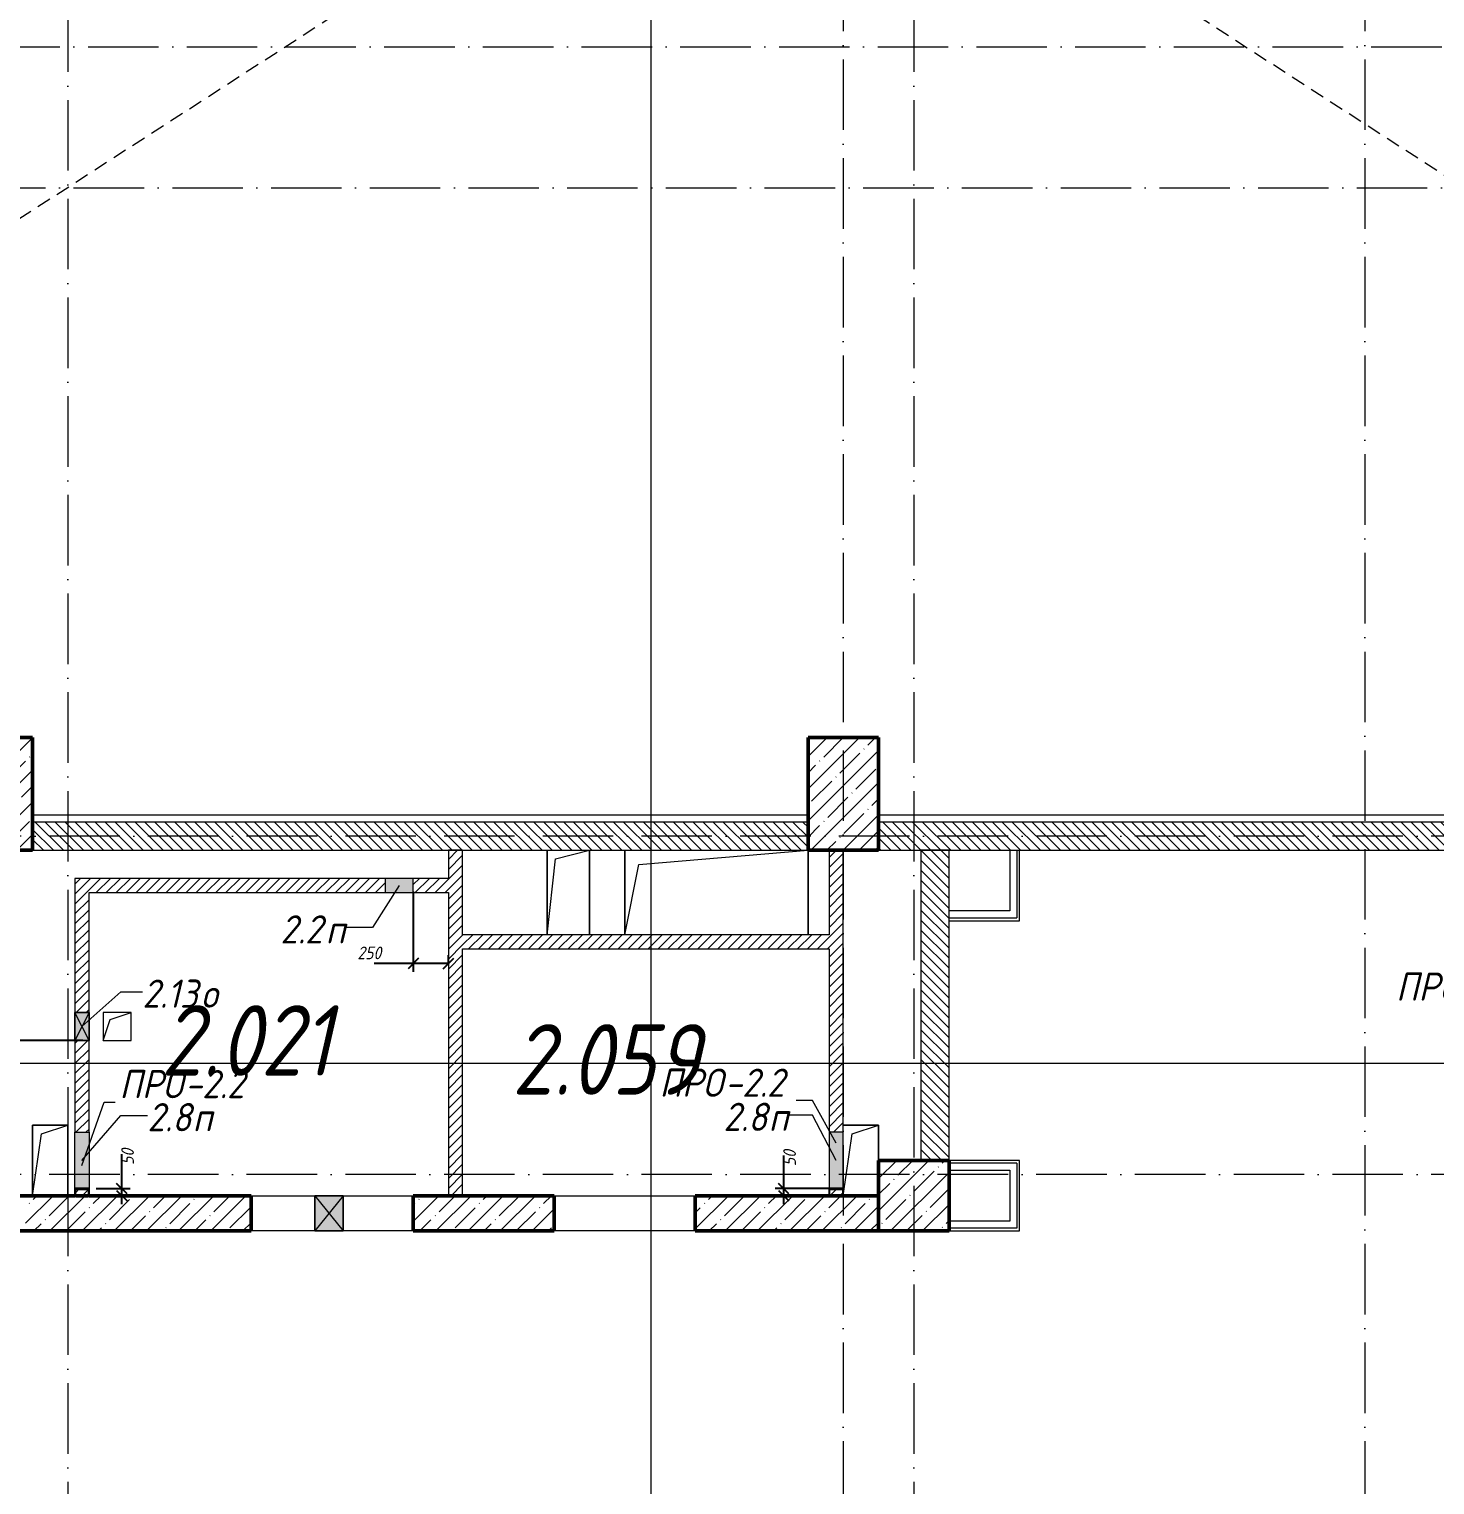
# Model space of a CAD drawing. Header units: millimetres. Extents: x -401725 to 250493, y 305116 to 802890.
# Drawn here: x 41566 to 51537, y 387285 to 397611 of the extents above; entities that cross this region are included whole.
import ezdxf

# ---------------------------------------------------------------- set-up
doc = ezdxf.new("R2010")
doc.units = ezdxf.units.MM
doc.linetypes.add('200_ШТРИХ_ш1п0_6_', pattern=[160, 100, -60])
doc.linetypes.add('50_200_ШТРИХ_1Т_ш5_п1_п1_', pattern=[700, 500, -100, 0, -100])
for name, color, linetype, lineweight in [('A-____-____-DIMS', 7, 'Continuous', 9), ('A-DETL-____-OTLN-3', 7, '200_ШТРИХ_ш1п0_6_', 9), ('A-DETL-GENF-OTLN', 7, 'Continuous', 9), ('A-FLOR-____-OTLN', 7, 'Continuous', 9), ('A-GENM-____-IDEN', 7, 'Continuous', 9), ('A-GENM-____-MCUT', 7, 'Continuous', 25), ('A-GENM-____-OTLN', 7, 'Continuous', 9), ('A-GENM-____-OTLN-1', 7, 'Continuous', 25), ('A-GLAZ-____-IDEN', 7, 'Continuous', 9), ('A-GLAZ-____-OTLN', 7, 'Continuous', 9), ('A-WALL-____-MCUT', 7, 'Continuous', 13), ('A-WALL-____-MCUT-2', 7, 'Continuous', 50), ('A-WALL-____-OTLN', 7, 'Continuous', 9), ('A-WALL-____-PATT-1', 7, 'Continuous', 9), ('A-WALL-FNSH-MCUT-1', 7, 'Continuous', 9), ('S-COLS-____-MCUT', 7, 'Continuous', 50), ('S-COLS-____-OTLN', 7, 'Continuous', 9), ('S-GRID-____-OTLN-1', 7, '50_200_ШТРИХ_1Т_ш5_п1_п1_', 9), ('Марки помещений', 7, 'Continuous', 9)]:
    doc.layers.add(name, color=color, linetype=linetype, lineweight=lineweight)
doc.layers.add('A-GLAZ-____-OTLN-1', color=7, linetype='Continuous', lineweight=9, true_color=0xc0c0c0)
doc.layers.add('G-____-____-SYMB-1', color=9, linetype='Continuous', lineweight=9, true_color=0x808080)
doc.styles.add('ISOCPEUR_I_11', font='isocpeui.ttf', dxfattribs={"width": 0.9, "height": 200})
doc.styles.add('ISOCPEUR_I_2', font='isocpeui.ttf', dxfattribs={"width": 0.85, "height": 2.3})
doc.styles.add('ISOCPEUR_I_7', font='isocpeui.ttf', dxfattribs={"width": 0.9, "height": 90})
doc.dimstyles.new('ISO-1_8_0_9К_СРЕДНИЙ_Кладочные_1', dxfattribs={"dimscale": 304.8, "dimtxt": 89.638306, "dimasz": 0.246063, "dimexe": 0.19685, "dimexo": 0, "dimgap": 0, "dimtad": 1, "dimdec": 3, "dimrnd": 0.001, "dimdsep": 46, "dimtxsty": 'ISOCPEUR_I_7', "dimblk1": 'OBLIQUE', "dimblk2": 'OBLIQUE', "dimsah": 1, "dimcen": 0.09, "dimdle": 0.19685, "dimazin": 0, "dimtfac": 1, "dimtdec": 4, "dimtix": 1, "dimtmove": 0, "dimatfit": 3, "dimfxl": 1, "dimtvp": 1, "dimtolj": 1, "dimtzin": 0, "dimarcsym": 2})
doc.dimstyles.new('ISO-1_8_0_9К_СРЕДНИЙ_Кладочные_2', dxfattribs={"dimscale": 304.8, "dimtxt": 89.638306, "dimasz": 0.246063, "dimexe": 0.19685, "dimexo": 0, "dimgap": 0, "dimtad": 1, "dimdec": 3, "dimrnd": 0.001, "dimdsep": 46, "dimtxsty": 'ISOCPEUR_I_7', "dimblk1": 'OBLIQUE', "dimblk2": 'OBLIQUE', "dimsah": 1, "dimcen": 0.09, "dimdle": 0.19685, "dimazin": 0, "dimtfac": 1, "dimtdec": 4, "dimtix": 1, "dimtmove": 1, "dimatfit": 3, "dimfxl": 1, "dimtvp": 1, "dimtolj": 1, "dimtzin": 0, "dimarcsym": 2})
pattern_1 = [(135, (-15659.08, 321904.697), (-35.35534, -35.35534), [])]
pattern_2 = [(45, (-15659.08, 321904.697), (-35.35534, 35.35534), [])]

# ---------------------------------------------------------------- blocks, each defined once
blk = doc.blocks.new('BSC_Колонна _Прямоугольная - 500х500-V78-АР1_План отверстий 2 этажа в осях 1-64_Ю-ЯЯ')
at = {"layer": 'S-COLS-____-OTLN'}
h = blk.add_hatch(dxfattribs=at)
h.set_pattern_fill('FP_90', color=256, style=0, pattern_type=2)
h.set_pattern_definition([(45, (-63500, -67431.04), (-114.04925, 114.04925), []), (45, (-63385.95, -67431.04), (-114.04925, 114.04925), [201.613, -40.323, 3.353, -36.97])])
h.paths.add_polyline_path([(-250, -250), (250, -250), (250, 250), (-250, 250)], flags=0)
at = {"layer": 'S-COLS-____-MCUT'}
for p, q in [((250, 250), (-250, 250)), ((-250, 250), (-250, -250)), ((250, -250), (250, 250)), ((-250, -250), (250, -250))]:
    blk.add_line(p, q, dxfattribs=at)
blk = doc.blocks.new('BSC_Колонна _Прямоугольная - 500х800-V86-АР1_План отверстий 2 этажа в осях 1-64_Ю-ЯЯ')
at = {"layer": 'S-COLS-____-OTLN'}
h = blk.add_hatch(dxfattribs=at)
h.set_pattern_fill('FP_99', color=256, style=0, pattern_type=2)
h.set_pattern_definition([(225, (57000, 70281.04), (114.04925, -114.04925), []), (225, (56885.95, 70281.04), (114.04925, -114.04925), [201.613, -40.323, 3.353, -36.97])])
h.paths.add_polyline_path([(-250, 400), (-250, -400), (250, -400), (250, 400)], flags=0)
at = {"layer": 'S-COLS-____-MCUT'}
for p, q in [((250, 400), (-250, 400)), ((-250, 400), (-250, -400)), ((250, -400), (250, 400)), ((-250, -400), (250, -400))]:
    blk.add_line(p, q, dxfattribs=at)
blk = doc.blocks.new('BSC_Колонна _Прямоугольная - 500х800-V87-АР1_План отверстий 2 этажа в осях 1-64_Ю-ЯЯ')
at = {"layer": 'S-COLS-____-OTLN'}
h = blk.add_hatch(dxfattribs=at)
h.set_pattern_fill('FP_100', color=256, style=0, pattern_type=2)
h.set_pattern_definition([(225, (63000, 70281.04), (114.04925, -114.04925), []), (225, (62885.95, 70281.04), (114.04925, -114.04925), [201.613, -40.323, 3.353, -36.97])])
h.paths.add_polyline_path([(-250, 400), (-250, -400), (250, -400), (250, 400)], flags=0)
at = {"layer": 'S-COLS-____-MCUT'}
for p, q in [((250, 400), (-250, 400)), ((-250, 400), (-250, -400)), ((250, -400), (250, 400)), ((-250, -400), (250, -400))]:
    blk.add_line(p, q, dxfattribs=at)
blk = doc.blocks.new('AR_Отверстие Ниша - Лючок-32404098-АР1_План отверстий 2 этажа в осях 1-64_Ю-ЯЯ')
at = {"layer": 'A-GLAZ-____-OTLN'}
blk.add_hatch(color=256, dxfattribs=at).paths.add_polyline_path([(200, -50), (200, 50), (-200, 50), (-200, -50)], flags=0)
for p, q in [((200, 50), (-200, 50)), ((-200, 50), (-200, -50)), ((-200, -50), (200, -50))]:
    blk.add_line(p, q, dxfattribs=at)
blk = doc.blocks.new('AR_Отверстие Ниша - Лючок-32404066-АР1_План отверстий 2 этажа в осях 1-64_Ю-ЯЯ')
at = {"layer": 'A-GLAZ-____-OTLN'}
blk.add_hatch(color=256, dxfattribs=at).paths.add_polyline_path([(200, -50), (200, 50), (-200, 50), (-200, -50)], flags=0)
for p, q in [((-200, 50), (200, 50)), ((-200, -50), (-200, 50)), ((200, -50), (-200, -50))]:
    blk.add_line(p, q, dxfattribs=at)
blk = doc.blocks.new('AR_Отверстие Ниша - Лючок-32404042-АР1_План отверстий 2 этажа в осях 1-64_Ю-ЯЯ')
at = {"layer": 'A-GLAZ-____-OTLN'}
blk.add_hatch(color=256, dxfattribs=at).paths.add_polyline_path([(100, -50), (100, 50), (-100, 50), (-100, -50)], flags=0)
for p, q in [((100, 50), (-100, 50)), ((-100, 50), (-100, -50)), ((100, -50), (100, 50)), ((-100, -50), (100, -50))]:
    blk.add_line(p, q, dxfattribs=at)
blk = doc.blocks.new('154_Фахверк_СКБ_Швеллер - Тип_100_3960_зеркало-29769493-АР1_План отверстий 2 этажа в осях 1-64_Ю-ЯЯ')
at = {"layer": 'A-GENM-____-MCUT'}
for p, q in [((175, 50), (125, 50)), ((125, 50), (125, -50)), ((128, 47), (175, 47)), ((128, -47), (128, 47)), ((175, 47), (175, 50)), ((125, -50), (175, -50)), ((175, -47), (128, -47)), ((175, -50), (175, -47))]:
    blk.add_line(p, q, dxfattribs=at)
blk = doc.blocks.new('AR_Отверстие прямоугольное _в стене_ - AR_Отверстие прямоугольное _в стене__ВК-32402728-АР1_План отверстий 2 этажа в осях 1-64_Ю-ЯЯ')
at = {"layer": 'A-GLAZ-____-OTLN'}
blk.add_hatch(color=256, dxfattribs=at).paths.add_polyline_path([(100, 50), (-100, 50), (-100, -50), (100, -50)], flags=0)
at = {"layer": 'A-DETL-GENF-OTLN'}
for p, q in [((-100, -50), (-100, 50)), ((-100, 50), (100, 50)), ((100, 50), (-100, -50)), ((-100, 50), (100, -50)), ((100, 50), (-100, 50)), ((-100, 50), (-100, -50)), ((100, 50), (100, -50)), ((100, -50), (100, 50)), ((100, -50), (-100, -50)), ((-100, -50), (100, -50))]:
    blk.add_line(p, q, dxfattribs=at)
blk = doc.blocks.new('AR_Отверстие прямоугольное _в плите_ - AR_Отверстие прямоугольное _в плите_-30459229-АР1_План отверстий 2 этажа в осях 1-64_Ю-ЯЯ')
at = {"layer": 'A-GENM-____-OTLN'}
for p, q in [((125, 250), (-125, 250)), ((-125, 250), (-125, -250)), ((-63, 188), (125, 250)), ((125, -250), (125, 250)), ((-125, -250), (-63, 188))]:
    blk.add_line(p, q, dxfattribs=at)
blk = doc.blocks.new('AR_Отверстие прямоугольное _в плите_ - AR_Отверстие прямоугольное _в плите_-30459207-АР1_План отверстий 2 этажа в осях 1-64_Ю-ЯЯ')
at = {"layer": 'A-GENM-____-OTLN'}
for p, q in [((100, 100), (-100, 100)), ((-100, 100), (-100, -100)), ((-100, -100), (-50, 50)), ((-50, 50), (100, 100)), ((100, -100), (100, 100)), ((-100, -100), (100, -100))]:
    blk.add_line(p, q, dxfattribs=at)
blk = doc.blocks.new('AR_Отверстие прямоугольное _в плите_ - AR_Отверстие прямоугольное _в плите_-V162-АР1_План отверстий 2 этажа в осях 1-64_Ю-ЯЯ')
at = {"layer": 'A-GENM-____-OTLN'}
for p, q in [((125, 250), (-125, 250)), ((-63, 188), (125, 250)), ((125, 0), (125, 250)), ((-125, -250), (-63, 188))]:
    blk.add_line(p, q, dxfattribs=at)
blk = doc.blocks.new('AR_Отверстие прямоугольное _в плите_ - AR_Отверстие прямоугольное _в плите_-30552610-АР1_План отверстий 2 этажа в осях 1-64_Ю-ЯЯ')
at = {"layer": 'A-GENM-____-OTLN'}
for p, q in [((-150, 300), (-150, -300)), ((-150, -300), (-90, 240)), ((-90, 240), (150, 300)), ((150, -300), (150, 300))]:
    blk.add_line(p, q, dxfattribs=at)
blk = doc.blocks.new('AR_Отверстие прямоугольное _в стене__БезПР - AR_Отверстие прямоугольное _в стене__БезПР-30578456-АР1_План отверстий 2 этажа в осях 1-64_Ю-ЯЯ')
at = {"layer": 'A-GLAZ-____-OTLN-1'}
blk.add_hatch(color=256, dxfattribs=at).paths.add_polyline_path([(100, -125), (100, 125), (-100, 125), (-100, -125)], flags=0)
at = {"layer": 'A-DETL-GENF-OTLN'}
for p, q in [((-100, -125), (-100, 125)), ((-100, 125), (100, 125)), ((100, 125), (-100, -125)), ((-100, 125), (100, -125)), ((100, 125), (-100, 125)), ((-100, 125), (-100, -125)), ((100, 125), (100, -125)), ((100, -125), (100, 125)), ((100, -125), (-100, -125)), ((-100, -125), (100, -125))]:
    blk.add_line(p, q, dxfattribs=at)
at = {"layer": 'A-GLAZ-____-OTLN'}
blk.add_line((100, 125), (-100, 125), dxfattribs=at)
blk = doc.blocks.new('AR_Отверстие прямоугольное _в плите_ - AR_Отверстие прямоугольное _в плите_-30552510-АР1_План отверстий 2 этажа в осях 1-64_Ю-ЯЯ')
at = {"layer": 'A-GENM-____-OTLN'}
for p, q in [((-650, 300), (-650, -300)), ((-550, 200), (650, 300)), ((650, -300), (650, 300)), ((-650, -300), (-550, 200))]:
    blk.add_line(p, q, dxfattribs=at)
blk = doc.blocks.new('_Oblique')
at = {"color": 0, "linetype": 'ByBlock', "lineweight": -2}
blk.add_line((-0.5, -0.5), (0.5, 0.5), dxfattribs=at)
blk = doc.blocks.new('*D9018')
at = {"layer": 'A-____-____-DIMS', "color": 0, "lineweight": -2, "transparency": 16777216}
for p, q in [((42223, 389386), (42223, 389631)), ((41991, 389336), (42283, 389336)), ((42041, 389386), (42283, 389386)), ((42223, 389276), (42223, 389386))]:
    blk.add_line(p, q, dxfattribs=at)
at = {"layer": 'Defpoints', "color": 0, "transparency": 16777216}
for p in [(41991, 389336), (42041, 389386), (42223, 389386)]:
    blk.add_point(p, dxfattribs=at)
at = {"layer": 'A-____-____-DIMS', "color": 0, "lineweight": -2, "transparency": 16777216, "xscale": 75, "yscale": 75, "zscale": 75}
for p, rotation in [((42223, 389386), 90), ((42223, 389336), 270)]:
    blk.add_blockref('_Oblique', p, dxfattribs=dict(at, rotation=rotation))
at = {"layer": 'A-____-____-DIMS', "color": 0, "transparency": 16777216, "insert": (42219, 389554), "char_height": 90, "width": 273.05, "attachment_point": 1, "rotation": 90, "line_spacing_factor": 1.149209, "style": 'ISOCPEUR_I_7'}
blk.add_mtext('\\A1;50', dxfattribs=at)
blk = doc.blocks.new('*D9019')
at = {"layer": 'A-____-____-DIMS', "color": 0, "lineweight": -2, "transparency": 16777216}
for p, q in [((46918, 389386), (46918, 389621)), ((47278, 389386), (46858, 389386)), ((46984, 389336), (46858, 389336)), ((46918, 389276), (46918, 389386))]:
    blk.add_line(p, q, dxfattribs=at)
at = {"layer": 'Defpoints', "color": 0, "transparency": 16777216}
for p in [(46918, 389386), (46984, 389336), (47278, 389386)]:
    blk.add_point(p, dxfattribs=at)
at = {"layer": 'A-____-____-DIMS', "color": 0, "lineweight": -2, "transparency": 16777216, "xscale": 75, "yscale": 75, "zscale": 75}
for p, rotation in [((46918, 389386), 90), ((46918, 389336), 270)]:
    blk.add_blockref('_Oblique', p, dxfattribs=dict(at, rotation=rotation))
at = {"layer": 'A-____-____-DIMS', "color": 0, "transparency": 16777216, "insert": (46915, 389545), "char_height": 90, "width": 273.05, "attachment_point": 1, "rotation": 90, "line_spacing_factor": 1.149209, "style": 'ISOCPEUR_I_7'}
blk.add_mtext('\\A1;50', dxfattribs=at)
blk = doc.blocks.new('*D9020')
at = {"layer": 'A-____-____-DIMS', "color": 0, "lineweight": -2, "transparency": 16777216}
for p, q in [((44291, 391493), (44291, 390923)), ((44291, 390983), (44013, 390983)), ((44541, 390983), (44231, 390983)), ((44541, 390974), (44541, 391043))]:
    blk.add_line(p, q, dxfattribs=at)
at = {"layer": 'Defpoints', "color": 0, "transparency": 16777216}
for p in [(44291, 391493), (44541, 390983), (44541, 390974)]:
    blk.add_point(p, dxfattribs=at)
at = {"layer": 'A-____-____-DIMS', "color": 0, "lineweight": -2, "transparency": 16777216, "xscale": 75, "yscale": 75, "zscale": 75, "rotation": 180}
blk.add_blockref('_Oblique', (44291, 390983), dxfattribs=at)
at = {"layer": 'A-____-____-DIMS', "color": 0, "lineweight": -2, "transparency": 16777216, "xscale": 75, "yscale": 75, "zscale": 75}
blk.add_blockref('_Oblique', (44541, 390983), dxfattribs=at)
at = {"layer": 'A-____-____-DIMS', "color": 0, "transparency": 16777216, "insert": (43894, 391103), "char_height": 90, "width": 409.58, "attachment_point": 1, "line_spacing_factor": 1.149209, "style": 'ISOCPEUR_I_7'}
blk.add_mtext('\\A1;250', dxfattribs=at)
blk = doc.blocks.new('*D8954')
at = {"layer": 'A-____-____-DIMS', "color": 0, "lineweight": -2, "transparency": 16777216}
for p, q in [((41946, 390436), (41019, 390436)), ((41079, 390496), (41079, 389276)), ((41891, 389336), (41019, 389336))]:
    blk.add_line(p, q, dxfattribs=at)
at = {"layer": 'Defpoints', "color": 0, "transparency": 16777216}
for p in [(41946, 390436), (41079, 389336), (41891, 389336)]:
    blk.add_point(p, dxfattribs=at)
at = {"layer": 'A-____-____-DIMS', "color": 0, "lineweight": -2, "transparency": 16777216, "xscale": 75, "yscale": 75, "zscale": 75}
for p, rotation in [((41079, 390436), 90), ((41079, 389336), 270)]:
    blk.add_blockref('_Oblique', p, dxfattribs=dict(at, rotation=rotation))
at = {"layer": 'A-____-____-DIMS', "color": 0, "transparency": 16777216, "insert": (41034, 389886), "char_height": 90, "width": 463.36, "attachment_point": 5, "rotation": 90, "style": 'ISOCPEUR_I_7'}
blk.add_mtext('\\A1;1100', dxfattribs=at)

msp = doc.modelspace()

# ---------------------------------------------------------------- hatches: boundary and pattern name
at = {"layer": 'A-WALL-____-PATT-1'}
h = msp.add_hatch(dxfattribs=at)
h.set_pattern_fill('FP_6', color=256, style=0, pattern_type=2)
h.set_pattern_definition(pattern_1)
h.paths.add_polyline_path([(47090.9187, 391785.7392), (47090.9187, 391985.7392), (41590.9187, 391985.7392), (41590.9187, 391785.7392), (46188.261, 391785.7392)], flags=0)
h = msp.add_hatch(dxfattribs=at)
h.set_pattern_fill('FP_6', color=256, style=0, pattern_type=2)
h.set_pattern_definition(pattern_1)
h.paths.add_polyline_path([(53040.9187, 391785.7392), (53040.9187, 391985.7392), (47590.9187, 391985.7392), (47590.9187, 391785.7392), (51490.763, 391785.7392)], flags=0)
h = msp.add_hatch(dxfattribs=at)
h.set_pattern_fill('FP_5', color=256, style=0, pattern_type=2)
h.set_pattern_definition(pattern_2)
h.paths.add_polyline_path([(44640.9187, 389335.7392), (44640.9187, 391785.7392), (44540.9187, 391785.7392), (44540.9187, 389335.7392)], flags=0)
h = msp.add_hatch(dxfattribs=at)
h.set_pattern_fill('FP_5', color=256, style=0, pattern_type=2)
h.set_pattern_definition(pattern_2)
h.paths.add_polyline_path([(47243.9187, 389335.7392), (47337.9187, 389335.7392), (47337.9187, 389382.7392), (47243.9187, 389382.7392)], flags=0)
h.paths.add_polyline_path([(47340.9187, 389785.7392), (47340.9187, 391785.7392), (47240.9187, 391785.7392), (47240.9187, 389785.7392), (47315.2044, 389785.7392)], flags=0)
h = msp.add_hatch(dxfattribs=at)
h.set_pattern_fill('FP_6', color=256, style=0, pattern_type=2)
h.set_pattern_definition(pattern_1)
h.paths.add_polyline_path([(47890.9187, 389585.7392), (48090.9187, 389585.7392), (48090.9187, 391785.7392), (47890.9187, 391785.7392)], flags=0)
h = msp.add_hatch(dxfattribs=at)
h.set_pattern_fill('FP_5', color=256, style=0, pattern_type=2)
h.set_pattern_definition(pattern_2)
h.paths.add_polyline_path([(41893.9187, 389335.7392), (41987.9187, 389335.7392), (41987.9187, 389382.7392), (41893.9187, 389382.7392)], flags=0)
h.paths.add_polyline_path([(41890.9187, 389785.7392), (41990.9187, 389785.7392), (41990.9187, 390435.7392), (41890.9187, 390435.7392), (41890.9187, 390430.1755)], flags=0)
h.paths.add_polyline_path([(41890.9187, 390635.7392), (41990.9187, 390635.7392), (41990.9187, 391585.7392), (41890.9187, 391585.7392)], flags=0)
h = msp.add_hatch(dxfattribs=at)
h.set_pattern_fill('FP_5', color=256, style=0, pattern_type=2)
h.set_pattern_definition(pattern_2)
h.paths.add_polyline_path([(41990.9187, 391485.7392), (44090.9187, 391485.7392), (44090.9187, 391585.7392), (41990.9187, 391585.7392)], flags=0)
h.paths.add_polyline_path([(44540.9187, 391485.7392), (44540.9187, 391585.7392), (44290.9187, 391585.7392), (44290.9187, 391485.7392), (44420.7603, 391485.7392)], flags=0)
h = msp.add_hatch(dxfattribs=at)
h.set_pattern_fill('FP_5', color=256, style=0, pattern_type=2)
h.set_pattern_definition(pattern_2)
h.paths.add_polyline_path([(44640.9187, 391085.7392), (47240.9187, 391085.7392), (47240.9187, 391185.7392), (44640.9187, 391185.7392)], flags=0)
h = msp.add_hatch(dxfattribs=at)
h.set_pattern_fill('FP_13', color=256, style=0, pattern_type=2)
h.set_pattern_definition([(45, (-15659.08, 321904.7), (-114.04925, 114.04925), []), (45, (-15545.03, 321904.7), (-114.04925, 114.04925), [201.612, -40.322, 3.353, -36.97])])
h.paths.add_polyline_path([(47590.9187, 389085.7392), (47590.9187, 389335.7392), (46290.9187, 389335.7392), (46290.9187, 389085.7392), (47340.9187, 389085.7392)], flags=0)
h.paths.add_polyline_path([(45290.9187, 389085.7392), (45290.9187, 389335.7392), (44290.9187, 389335.7392), (44290.9187, 389085.7392), (44420.7603, 389085.7392)], flags=0)
h.paths.add_polyline_path([(41890.9187, 389085.7392), (43140.9187, 389085.7392), (43140.9187, 389335.7392), (41540.9187, 389335.7392), (41540.9187, 389085.7392)], flags=0)

# ---------------------------------------------------------------- linework, layer by layer
at = {"layer": 'A-DETL-____-OTLN-3'}
for p, q in [((35340.9187, 407085.7392), (58240.9187, 392285.7392)), ((58240.9187, 407085.7392), (35340.9187, 392285.7392))]:
    msp.add_line(p, q, dxfattribs=at)
at = {"layer": 'A-FLOR-____-OTLN'}
for p, q in [((47090.9187, 392035.7392), (41590.9187, 392035.7392)), ((53040.9187, 392035.7392), (47590.9187, 392035.7392)), ((45239.6268, 391185.7392), (45239.6268, 391785.7392)), ((45539.6268, 391785.7392), (45539.6268, 391185.7392)), ((45790.9187, 391185.7392), (45790.9187, 391785.7392)), ((47090.9187, 391785.7392), (47090.9187, 391185.7392)), ((41590.9187, 389835.7392), (41840.9187, 389835.7392)), ((41590.9187, 389335.7392), (41590.9187, 389835.7392)), ((41840.9187, 389835.7392), (41840.9187, 389335.7392)), ((47340.9187, 389835.7392), (47590.9187, 389835.7392)), ((47590.9187, 389835.7392), (47590.9187, 389585.7392))]:
    msp.add_line(p, q, dxfattribs=at)
at = {"layer": 'A-GENM-____-IDEN'}
for p, q in [((41940.9187, 389550.7392), (42098.9335, 390000.2392)), ((42098.9335, 390000.2392), (42176.9482, 390000.2392)), ((47122.6599, 390010.0844), (47007.2078, 390010.0844)), ((47290.9187, 389708.5363), (47122.6599, 390010.0844))]:
    msp.add_line(p, q, dxfattribs=at)
at = {"layer": 'A-GLAZ-____-IDEN'}
for p, q in [((44190.9187, 391535.7392), (44001.4297, 391237.2392)), ((44001.4297, 391237.2392), (43811.9406, 391237.2392)), ((41940.9187, 390535.7392), (42217.3232, 390781.501)), ((42217.3232, 390781.501), (42369.3735, 390781.501)), ((41940.9187, 389585.7392), (42217.3232, 389905.1626)), ((42217.3232, 389905.1626), (42404.9235, 389905.1626)), ((47122.6599, 389907.6032), (46954.4012, 389907.6032)), ((47290.9187, 389585.7392), (47122.6599, 389907.6032))]:
    msp.add_line(p, q, dxfattribs=at)
at = {"layer": 'A-WALL-____-MCUT'}
for p, q in [((47090.9187, 391985.7392), (41590.9187, 391985.7392)), ((53040.9187, 391985.7392), (47590.9187, 391985.7392)), ((41590.9187, 391785.7392), (47090.9187, 391785.7392)), ((47590.9187, 391785.7392), (53040.9187, 391785.7392)), ((48090.9187, 391785.7392), (47890.9187, 391785.7392)), ((47890.9187, 391785.7392), (47890.9187, 389585.7392)), ((48090.9187, 389585.7392), (48090.9187, 391785.7392)), ((48520.9187, 391785.7392), (48520.9187, 391355.7392)), ((48570.9187, 391785.7392), (48570.9187, 391305.7392)), ((48520.9187, 391355.7392), (48090.9187, 391355.7392)), ((48090.9187, 391305.7392), (48570.9187, 391305.7392)), ((48570.9187, 389565.7392), (48090.9187, 389565.7392)), ((48090.9187, 389515.7392), (48520.9187, 389515.7392)), ((48520.9187, 389515.7392), (48520.9187, 389155.7392)), ((48570.9187, 389565.7392), (48570.9187, 389105.7392)), ((48520.9187, 389155.7392), (48090.9187, 389155.7392)), ((48570.9187, 389105.7392), (48090.9187, 389105.7392))]:
    msp.add_line(p, q, dxfattribs=at)
at = {"layer": 'A-WALL-____-MCUT-2'}
for p, q in [((41890.9187, 389335.7392), (40090.9187, 389335.7392)), ((41987.9187, 389335.7392), (41893.9187, 389335.7392)), ((43140.9187, 389335.7392), (41990.9187, 389335.7392)), ((43140.9187, 389085.7392), (43140.9187, 389335.7392)), ((45290.9187, 389335.7392), (44290.9187, 389335.7392)), ((44290.9187, 389335.7392), (44290.9187, 389085.7392)), ((45290.9187, 389085.7392), (45290.9187, 389335.7392)), ((47240.9187, 389335.7392), (46290.9187, 389335.7392)), ((46290.9187, 389335.7392), (46290.9187, 389085.7392)), ((47337.9187, 389335.7392), (47243.9187, 389335.7392)), ((47590.9187, 389335.7392), (47340.9187, 389335.7392)), ((38640.9187, 389085.7392), (43140.9187, 389085.7392)), ((44290.9187, 389085.7392), (45290.9187, 389085.7392)), ((46290.9187, 389085.7392), (47590.9187, 389085.7392))]:
    msp.add_line(p, q, dxfattribs=at)
at = {"layer": 'A-WALL-____-OTLN'}
for p, q in [((43140.9187, 389335.7392), (43592.3215, 389335.7392)), ((43792.3215, 389335.7392), (44290.9187, 389335.7392)), ((45290.9187, 389335.7392), (46290.9187, 389335.7392)), ((43592.3215, 389085.7392), (43140.9187, 389085.7392)), ((44290.9187, 389085.7392), (43792.3215, 389085.7392)), ((46290.9187, 389085.7392), (45290.9187, 389085.7392))]:
    msp.add_line(p, q, dxfattribs=at)
at = {"layer": 'A-WALL-FNSH-MCUT-1'}
for p, q in [((44540.9187, 391785.7392), (44540.9187, 391585.7392)), ((44640.9187, 391785.7392), (44540.9187, 391785.7392)), ((44640.9187, 391185.7392), (44640.9187, 391785.7392)), ((47240.9187, 391785.7392), (47240.9187, 391185.7392)), ((47340.9187, 389785.7392), (47340.9187, 391785.7392)), ((48590.9187, 391285.7392), (48590.9187, 391785.7392)), ((41890.9187, 391585.7392), (41890.9187, 390635.7392)), ((44090.9187, 391585.7392), (41890.9187, 391585.7392)), ((44540.9187, 391585.7392), (44290.9187, 391585.7392)), ((41990.9187, 390635.7392), (41990.9187, 391485.7392)), ((41990.9187, 391485.7392), (44090.9187, 391485.7392)), ((44290.9187, 391485.7392), (44540.9187, 391485.7392)), ((44540.9187, 391485.7392), (44540.9187, 389335.7392)), ((48090.9187, 391285.7392), (48590.9187, 391285.7392)), ((47240.9187, 391185.7392), (44640.9187, 391185.7392)), ((44640.9187, 389335.7392), (44640.9187, 391085.7392)), ((44640.9187, 391085.7392), (47240.9187, 391085.7392)), ((47240.9187, 391085.7392), (47240.9187, 389785.7392)), ((41890.9187, 390435.7392), (41890.9187, 389785.7392)), ((41990.9187, 389785.7392), (41990.9187, 390435.7392)), ((48590.9187, 389585.7392), (48090.9187, 389585.7392)), ((48590.9187, 389085.7392), (48590.9187, 389585.7392)), ((48090.9187, 389085.7392), (48590.9187, 389085.7392))]:
    msp.add_line(p, q, dxfattribs=at)
at = {"layer": 'G-____-____-SYMB-1'}
for p, q in [((45975.2274, 408574.3641), (45975.2274, 374688.9792)), ((-20469.6177, 390275.7392), (89011.1097, 390275.7392))]:
    msp.add_line(p, q, dxfattribs=at)
at = {"layer": 'S-GRID-____-OTLN-1'}
for p, q in [((47340.9187, 412797.5486), (47340.9187, 374796.285)), ((51040.9187, 412797.5486), (51040.9187, 374796.285)), ((41840.9187, 412509.2909), (41840.9187, 374937.4037)), ((47840.9187, 412509.2909), (47840.9187, 374937.4037)), ((33582.9364, 397485.7392), (88415.3253, 397485.7392)), ((18778.3647, 396485.7392), (88415.3253, 396485.7392)), ((88415.3253, 391885.7392), (33582.9364, 391885.7392)), ((88415.3253, 389485.7392), (-20327.8515, 389485.7392))]:
    msp.add_line(p, q, dxfattribs=at)

# ---------------------------------------------------------------- block references
at = {"layer": 'A-GENM-____-OTLN'}
for name, p in [('AR_Отверстие прямоугольное _в плите_ - AR_Отверстие прямоугольное _в плите_-30552610-АР1_План отверстий 2 этажа в осях 1-64_Ю-ЯЯ', (45389.6268, 391485.7392)), ('AR_Отверстие прямоугольное _в плите_ - AR_Отверстие прямоугольное _в плите_-30552510-АР1_План отверстий 2 этажа в осях 1-64_Ю-ЯЯ', (46440.9187, 391485.7392)), ('AR_Отверстие прямоугольное _в плите_ - AR_Отверстие прямоугольное _в плите_-30459207-АР1_План отверстий 2 этажа в осях 1-64_Ю-ЯЯ', (42190.9187, 390535.7392)), ('AR_Отверстие прямоугольное _в плите_ - AR_Отверстие прямоугольное _в плите_-30459229-АР1_План отверстий 2 этажа в осях 1-64_Ю-ЯЯ', (41715.9187, 389585.7392)), ('AR_Отверстие прямоугольное _в плите_ - AR_Отверстие прямоугольное _в плите_-V162-АР1_План отверстий 2 этажа в осях 1-64_Ю-ЯЯ', (47465.9187, 389585.7392))]:
    msp.add_blockref(name, p, dxfattribs=at)
at = {"layer": 'A-GENM-____-OTLN-1', "rotation": 270}
for p in [(41940.9187, 389510.7392), (47290.9187, 389510.7392)]:
    msp.add_blockref('154_Фахверк_СКБ_Швеллер - Тип_100_3960_зеркало-29769493-АР1_План отверстий 2 этажа в осях 1-64_Ю-ЯЯ', p, dxfattribs=at)
at = {"layer": 'A-GLAZ-____-OTLN'}
for name, p in [('AR_Отверстие Ниша - Лючок-32404042-АР1_План отверстий 2 этажа в осях 1-64_Ю-ЯЯ', (44190.9187, 391535.7392)), ('AR_Отверстие прямоугольное _в стене__БезПР - AR_Отверстие прямоугольное _в стене__БезПР-30578456-АР1_План отверстий 2 этажа в осях 1-64_Ю-ЯЯ', (43692.3215, 389210.7392))]:
    msp.add_blockref(name, p, dxfattribs=at)
at = {"layer": 'A-GLAZ-____-OTLN', "rotation": 270}
for name, p in [('AR_Отверстие прямоугольное _в стене_ - AR_Отверстие прямоугольное _в стене__ВК-32402728-АР1_План отверстий 2 этажа в осях 1-64_Ю-ЯЯ', (41940.9187, 390535.7392)), ('AR_Отверстие Ниша - Лючок-32404066-АР1_План отверстий 2 этажа в осях 1-64_Ю-ЯЯ', (41940.9187, 389585.7392)), ('AR_Отверстие Ниша - Лючок-32404098-АР1_План отверстий 2 этажа в осях 1-64_Ю-ЯЯ', (47290.9187, 389585.7392))]:
    msp.add_blockref(name, p, dxfattribs=at)
at = {"layer": 'S-COLS-____-OTLN', "rotation": 180}
for name, p in [('BSC_Колонна _Прямоугольная - 500х800-V86-АР1_План отверстий 2 этажа в осях 1-64_Ю-ЯЯ', (41340.9187, 392185.7392)), ('BSC_Колонна _Прямоугольная - 500х800-V87-АР1_План отверстий 2 этажа в осях 1-64_Ю-ЯЯ', (47340.9187, 392185.7392))]:
    msp.add_blockref(name, p, dxfattribs=at)
at = {"layer": 'S-COLS-____-OTLN'}
msp.add_blockref('BSC_Колонна _Прямоугольная - 500х500-V78-АР1_План отверстий 2 этажа в осях 1-64_Ю-ЯЯ', (47840.9187, 389335.7392), dxfattribs=at)

# ---------------------------------------------------------------- texts
at = {"layer": 'A-GENM-____-IDEN', "char_height": 200, "attachment_point": 1, "style": 'ISOCPEUR_I_11'}
for s, insert, width in [('ПРО', (51261.465, 390918.8348), 562.784625), ('ПРО', (42206.5416, 390227.3553), 562.784625), ('ПРО', (46036.8011, 390237.2005), 562.784625), ('-2.2', (46501.1449, 390237.2005), 548.35425), ('-2.2', (42670.8853, 390227.3553), 548.35425)]:
    msp.add_mtext(s, dxfattribs=dict(at, insert=insert, width=width))
at = {"layer": 'A-GLAZ-____-IDEN', "char_height": 200, "attachment_point": 1, "style": 'ISOCPEUR_I_11'}
for s, insert, width in [('2.2', (43347.8913, 391324.8537), 389.620125), ('\\fISOCPEUR|b0|i1|c204|p34|;\\W.9;п', (43669.36, 391324.8537), 158.734125), ('2.13', (42369.3735, 390869.1156), 505.063125), ('\\fISOCPEUR|b0|i1|c204|p34|;\\W.9;о', (42786.0923, 390869.1156), 158.734125), ('2.8', (42404.9235, 389992.7772), 389.620125), ('\\fISOCPEUR|b0|i1|c204|p34|;\\W.9;п', (42726.3923, 389992.7772), 158.734125), ('2.8', (46490.3518, 389995.2178), 389.620125), ('\\fISOCPEUR|b0|i1|c204|p34|;\\W.9;п', (46811.8206, 389995.2178), 158.734125)]:
    msp.add_mtext(s, dxfattribs=dict(at, insert=insert, width=width))
at = {"layer": 'Марки помещений', "char_height": 500, "attachment_point": 1, "style": 'ISOCPEUR_I_2'}
for s, insert, width in [('2.021', (42501.1289, 390686.8558), 737.5525), ('2.059', (44990.455, 390552.512), 785.65375)]:
    msp.add_mtext(s, dxfattribs=dict(at, insert=insert, width=width))

# ---------------------------------------------------------------- dimensions: what is measured, and where the dimension line sits
at = {"layer": 'A-____-____-DIMS'}
dim = msp.add_linear_dim(base=(44540.9187, 390982.7137), p1=(44290.9187, 391493.043), p2=(44540.9187, 390973.6177), dimstyle='ISO-1_8_0_9К_СРЕДНИЙ_Кладочные_1', override={"dimpost": '<>', "dimfxl": 576.456978}, dxfattribs=at)
dim.commit()
dim.dimension.update_dxf_attribs({"geometry": '*D9020', "text_midpoint": (44099.0535, 390982.7137), "dimtype": 160})
dim = msp.add_linear_dim(base=(41078.558, 389335.7392), p1=(41945.7297, 390435.7392), p2=(41890.9187, 389335.7392), angle=90, dimstyle='ISO-1_8_0_9К_СРЕДНИЙ_Кладочные_2', override={"dimpost": '<>', "dimfxl": 1101.36472}, dxfattribs=at)
dim.commit()
dim.dimension.update_dxf_attribs({"geometry": '*D8954', "text_midpoint": (41033.558, 389885.7392)})
for base, p1, p2, override, picture, middle in [((42222.5334, 389385.7392), (41990.9187, 389335.7392), (42040.9187, 389385.7392), {"dimpost": '<>', "dimfxl": 70.710678}, '*D9018', (42279.2027, 389630.5268)), ((46918.2373, 389385.7392), (46984.0027, 389335.7392), (47277.8173, 389385.7392), {"dimpost": '<>', "dimfxl": 298.038718}, '*D9019', (46974.9066, 389621.1807))]:
    dim = msp.add_linear_dim(base=base, p1=p1, p2=p2, angle=90, dimstyle='ISO-1_8_0_9К_СРЕДНИЙ_Кладочные_1', override=override, dxfattribs=at)
    dim.commit()
    dim.dimension.update_dxf_attribs({"geometry": picture, "text_midpoint": middle, "dimtype": 160, "text_rotation": 90})

doc.saveas('drawing.dxf')
